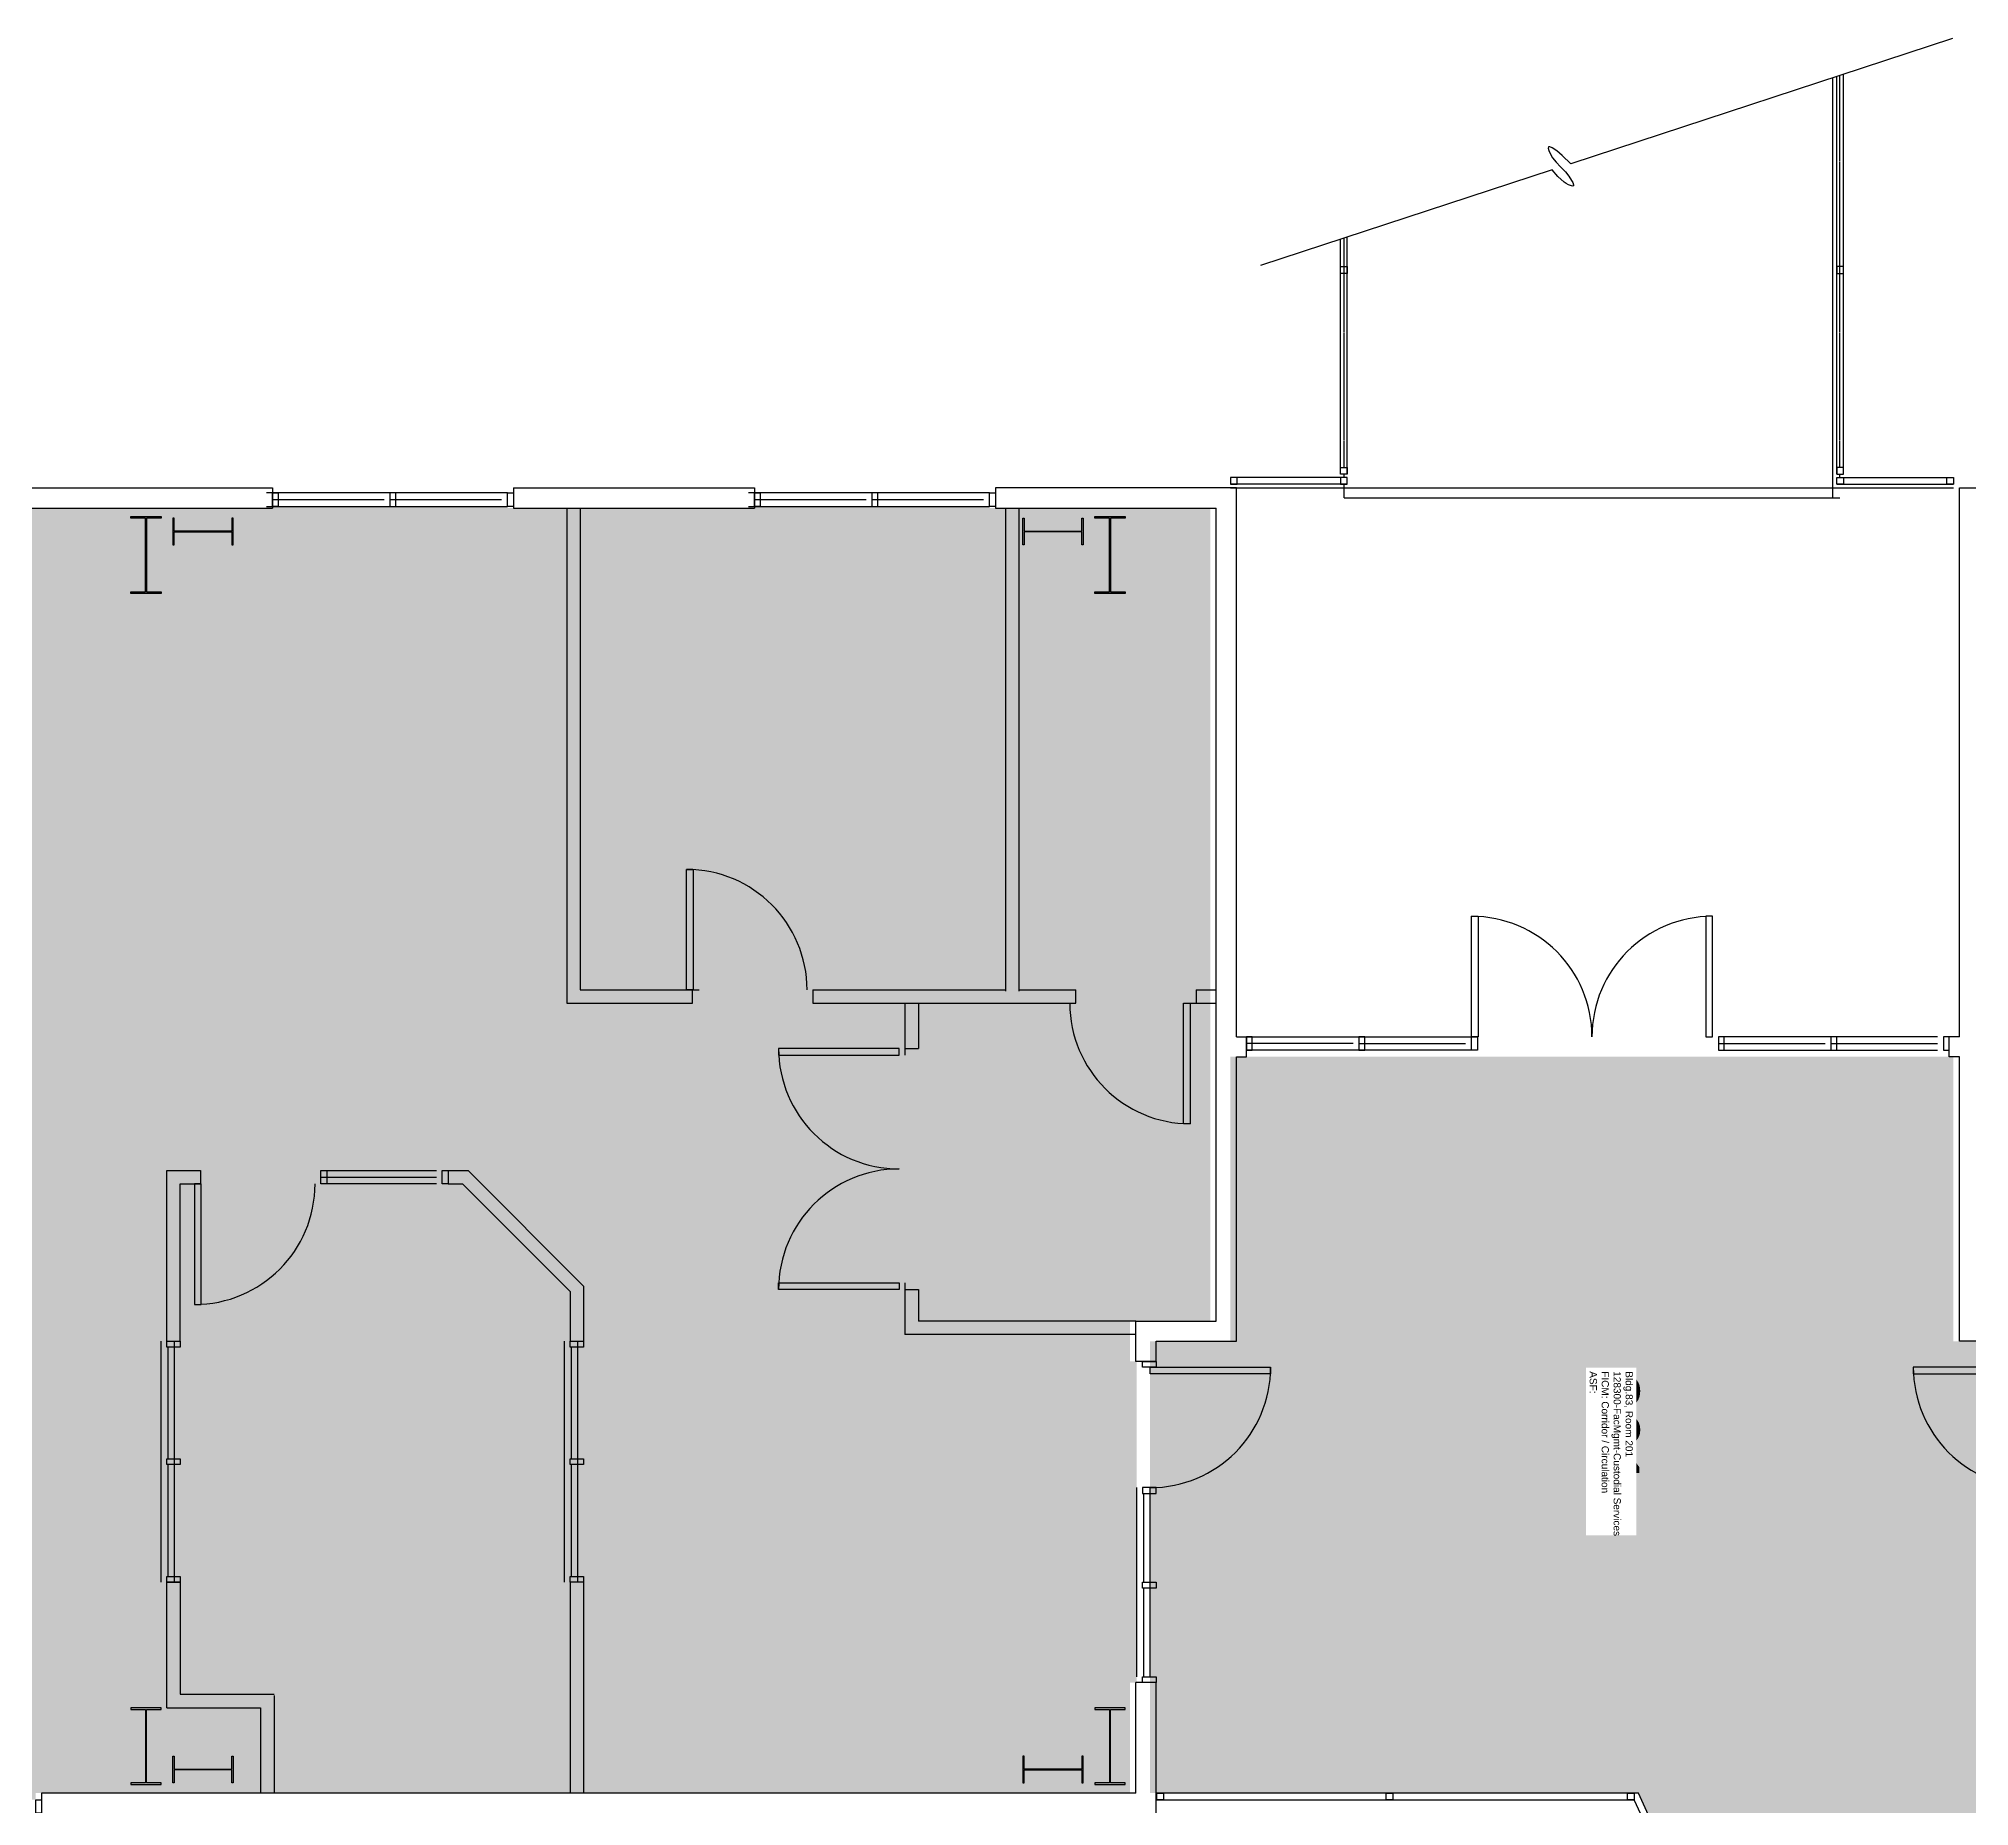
# Model space of a CAD drawing. Header units: inches. Extents: x 69173478 to 69175804, y 27696061 to 27697563.
# Drawn here: x 69174320 to 69174897, y 27697035 to 27697563 of the extents above; entities that cross this region are included whole.
import ezdxf
from ezdxf.enums import TextEntityAlignment as Align

# ---------------------------------------------------------------- set-up
doc = ezdxf.new("R2010")
doc.units = ezdxf.units.IN
doc.header["$LTSCALE"] = 0.5
doc.header["$MEASUREMENT"] = 0
doc.linetypes.add('DASHED2', pattern=[0.375, 0.25, -0.125])
for name, color, linetype in [('A-DOOR', 2, 'Continuous'), ('A-FLOR', 3, 'Continuous'), ('A-GLAZ', 1, 'Continuous'), ('A-IDEN-RNUM', 7, 'Continuous'), ('A-IDEN-SNUM', 4, 'Continuous'), ('A-IDEN-VNUM', 4, 'Continuous'), ('A-SITE', 3, 'Continuous'), ('A-WALL', 5, 'Continuous'), ('Rooms-Category-Color', 7, 'Continuous'), ('Rooms-College-Color', 7, 'Continuous'), ('Rooms-Department-Color', 7, 'Continuous'), ('Rooms-Division-Color', 7, 'Continuous'), ('Rooms-Information', 7, 'Continuous')]:
    doc.layers.add(name, color=color, linetype=linetype)
doc.styles.add('CP_ROOMSNUMBER', font='arial.ttf', dxfattribs={"height": 1})

msp = doc.modelspace()

# ---------------------------------------------------------------- hatches: boundary and pattern name
at = {"layer": 'Rooms-Category-Color', "true_color": 0xfa9ba3}
msp.add_hatch(color=241, dxfattribs=at).paths.add_polyline_path([(69174171.78, 27697422.84), (69174171.78, 27697423.34), (69174170.03, 27697423.34), (69174136.66, 27697423.34), (69174136.66, 27697423.34), (69174134.91, 27697423.34), (69174134.91, 27697423.34), (69174101.53, 27697423.34), (69174101.53, 27697423.34), (69174099.78, 27697423.34), (69174099.78, 27697422.84), (69174027.78, 27697422.84), (69174027.78, 27697423.34), (69174026.03, 27697423.34), (69173992.66, 27697423.34), (69173992.66, 27697423.34), (69173990.91, 27697423.34), (69173990.91, 27697423.34), (69173957.53, 27697423.34), (69173957.53, 27697423.34), (69173955.78, 27697423.34), (69173955.78, 27697422.84), (69173883.78, 27697422.84), (69173883.78, 27697423.34), (69173882.03, 27697423.34), (69173848.66, 27697423.34), (69173848.66, 27697423.34), (69173846.91, 27697423.34), (69173846.91, 27697423.34), (69173813.53, 27697423.34), (69173813.53, 27697423.34), (69173811.78, 27697423.34), (69173811.78, 27697422.84), (69173769.78, 27697422.84), (69173769.78, 27697392.84), (69173769.28, 27697392.84), (69173769.28, 27697365.72), (69173769.28, 27697365.72), (69173769.28, 27697363.97), (69173769.28, 27697363.97), (69173769.28, 27697330.59), (69173769.28, 27697330.59), (69173769.28, 27697328.84), (69173769.78, 27697328.84), (69173769.78, 27697314.84), (69173643.78, 27697314.84), (69173643.78, 27697316.84), (69173642.03, 27697316.84), (69173565.78, 27697316.84), (69173565.78, 27697314.84), (69173481.78, 27697314.84), (69173481.78, 27697257.84), (69173505.78, 27697257.84), (69173505.78, 27697248.84), (69173503.78, 27697248.84), (69173503.78, 27697142.15), (69173503.78, 27697142.15), (69173503.78, 27697140.4), (69173503.78, 27697140.4), (69173503.78, 27697106.59), (69173503.78, 27697106.59), (69173503.78, 27697104.84), (69173505.78, 27697104.84), (69173505.78, 27697095.84), (69173481.78, 27697095.84), (69173481.78, 27697038.84), (69173594.83, 27697038.84), (69173594.83, 27697036.84), (69173596.58, 27697036.84), (69173672.78, 27697036.84), (69173672.78, 27697038.84), (69173808.78, 27697038.84), (69173808.78, 27697036.84), (69173810.58, 27697036.84), (69173886.78, 27697036.84), (69173886.78, 27697038.84), (69173952.83, 27697038.84), (69173952.83, 27697036.84), (69173954.58, 27697036.84), (69174030.83, 27697036.84), (69174030.83, 27697038.84), (69174096.83, 27697038.84), (69174096.83, 27697036.84), (69174098.58, 27697036.84), (69174174.83, 27697036.84), (69174174.83, 27697038.84), (69174240.83, 27697038.84), (69174240.83, 27697036.84), (69174242.58, 27697036.84), (69174318.83, 27697036.84), (69174318.83, 27697038.84), (69174531.78, 27697038.84), (69174645.78, 27697038.84), (69174645.78, 27697071.84), (69174647.78, 27697071.84), (69174647.78, 27697073.59), (69174647.78, 27697073.59), (69174647.78, 27697128.34), (69174647.78, 27697128.34), (69174647.78, 27697130.09), (69174647.78, 27697166.09), (69174647.78, 27697167.84), (69174645.78, 27697167.84), (69174645.78, 27697179.84), (69174669.78, 27697179.84), (69174669.78, 27697422.84), (69174603.78, 27697422.84), (69174603.78, 27697423.34), (69174602.03, 27697423.34), (69174568.66, 27697423.34), (69174568.66, 27697423.34), (69174566.91, 27697423.34), (69174566.91, 27697423.34), (69174533.53, 27697423.34), (69174533.53, 27697423.34), (69174531.78, 27697423.34), (69174531.78, 27697422.84), (69174459.78, 27697422.84), (69174459.78, 27697423.34), (69174458.03, 27697423.34), (69174424.66, 27697423.34), (69174424.66, 27697423.34), (69174422.91, 27697423.34), (69174422.91, 27697423.34), (69174389.53, 27697423.34), (69174389.53, 27697423.34), (69174387.78, 27697423.34), (69174387.78, 27697422.84), (69174315.78, 27697422.84), (69174315.78, 27697423.34), (69174314.03, 27697423.34), (69174280.66, 27697423.34), (69174280.66, 27697423.34), (69174278.91, 27697423.34), (69174278.91, 27697423.34), (69174245.53, 27697423.34), (69174245.53, 27697423.34), (69174243.78, 27697423.34), (69174243.78, 27697422.84)])
at = {"layer": 'Rooms-Category-Color', "true_color": 0xadadad}
h = msp.add_hatch(color=253, dxfattribs=at)
edge = h.paths.add_edge_path()
edge.add_line((69175214.11, 27696783.84), (69175214.11, 27696846.84))
edge.add_line((69175214.11, 27696846.84), (69175212.78, 27696846.84))
edge.add_line((69175212.78, 27696846.84), (69175212.78, 27696849.84))
edge.add_line((69175212.78, 27696849.84), (69175158.28, 27696849.84))
edge.add_line((69175158.28, 27696849.84), (69175158.28, 27696869.13))
edge.add_line((69175158.28, 27696869.13), (69175102.28, 27696869.13))
edge.add_line((69175102.28, 27696869.13), (69175102.28, 27696849.84))
edge.add_line((69175102.28, 27696849.84), (69174936.28, 27696849.84))
edge.add_line((69174936.28, 27696849.84), (69174936.28, 27696963.84))
edge.add_line((69174936.28, 27696963.84), (69174915.78, 27696963.84))
edge.add_line((69174915.78, 27696963.84), (69174915.78, 27697173.84))
edge.add_line((69174915.78, 27697173.84), (69174891.78, 27697173.84))
edge.add_line((69174891.78, 27697173.84), (69174891.78, 27697258.84))
edge.add_line((69174891.78, 27697258.84), (69174675.78, 27697258.84))
edge.add_line((69174675.78, 27697258.84), (69174675.78, 27697173.84))
edge.add_line((69174675.78, 27697173.84), (69174651.78, 27697173.84))
edge.add_line((69174651.78, 27697173.84), (69174651.78, 27697038.84))
edge.add_line((69174651.78, 27697038.84), (69174797.7, 27697038.84))
edge.add_arc((69174479.43, 27696890.84), 351, -24.93896, 24.93896, ccw=False)
edge.add_line((69174797.7, 27696742.84), (69174716.78, 27696742.84))
edge.add_line((69174716.78, 27696742.84), (69174716.78, 27696959.47))
edge.add_line((69174716.78, 27696959.47), (69174730.78, 27696959.47))
edge.add_line((69174730.78, 27696959.47), (69174730.78, 27696899.14))
edge.add_line((69174730.78, 27696899.14), (69174788.78, 27696868.32))
edge.add_line((69174788.78, 27696868.32), (69174788.78, 27697015.72))
edge.add_line((69174788.78, 27697015.72), (69174658.78, 27697015.72))
edge.add_line((69174658.78, 27697015.72), (69174658.78, 27696742.84))
edge.add_line((69174658.78, 27696742.84), (69174651.78, 27696742.84))
edge.add_line((69174651.78, 27696742.84), (69174651.78, 27696708.09))
edge.add_line((69174651.78, 27696708.09), (69174631.78, 27696708.09))
edge.add_line((69174631.78, 27696708.09), (69174631.78, 27696641.09))
edge.add_line((69174631.78, 27696641.09), (69174633.78, 27696641.09))
edge.add_line((69174633.78, 27696641.09), (69174633.78, 27696636.84))
edge.add_line((69174633.78, 27696636.84), (69174856.78, 27696636.84))
edge.add_line((69174856.78, 27696636.84), (69174856.78, 27696666.84))
edge.add_line((69174856.78, 27696666.84), (69174915.78, 27696666.84))
edge.add_line((69174915.78, 27696666.84), (69174915.78, 27696783.84))
edge.add_line((69174915.78, 27696783.84), (69175214.11, 27696783.84))
at = {"layer": 'Rooms-College-Color', "true_color": 0xadadad}
msp.add_hatch(color=253, dxfattribs=at).paths.add_polyline_path([(69174171.78, 27697422.84), (69174171.78, 27697423.34), (69174170.03, 27697423.34), (69174136.66, 27697423.34), (69174136.66, 27697423.34), (69174134.91, 27697423.34), (69174134.91, 27697423.34), (69174101.53, 27697423.34), (69174101.53, 27697423.34), (69174099.78, 27697423.34), (69174099.78, 27697422.84), (69174027.78, 27697422.84), (69174027.78, 27697423.34), (69174026.03, 27697423.34), (69173992.66, 27697423.34), (69173992.66, 27697423.34), (69173990.91, 27697423.34), (69173990.91, 27697423.34), (69173957.53, 27697423.34), (69173957.53, 27697423.34), (69173955.78, 27697423.34), (69173955.78, 27697422.84), (69173883.78, 27697422.84), (69173883.78, 27697423.34), (69173882.03, 27697423.34), (69173848.66, 27697423.34), (69173848.66, 27697423.34), (69173846.91, 27697423.34), (69173846.91, 27697423.34), (69173813.53, 27697423.34), (69173813.53, 27697423.34), (69173811.78, 27697423.34), (69173811.78, 27697422.84), (69173769.78, 27697422.84), (69173769.78, 27697392.84), (69173769.28, 27697392.84), (69173769.28, 27697365.72), (69173769.28, 27697365.72), (69173769.28, 27697363.97), (69173769.28, 27697363.97), (69173769.28, 27697330.59), (69173769.28, 27697330.59), (69173769.28, 27697328.84), (69173769.78, 27697328.84), (69173769.78, 27697314.84), (69173643.78, 27697314.84), (69173643.78, 27697316.84), (69173642.03, 27697316.84), (69173565.78, 27697316.84), (69173565.78, 27697314.84), (69173481.78, 27697314.84), (69173481.78, 27697257.84), (69173505.78, 27697257.84), (69173505.78, 27697248.84), (69173503.78, 27697248.84), (69173503.78, 27697142.15), (69173503.78, 27697142.15), (69173503.78, 27697140.4), (69173503.78, 27697140.4), (69173503.78, 27697106.59), (69173503.78, 27697106.59), (69173503.78, 27697104.84), (69173505.78, 27697104.84), (69173505.78, 27697095.84), (69173481.78, 27697095.84), (69173481.78, 27697038.84), (69173594.83, 27697038.84), (69173594.83, 27697036.84), (69173596.58, 27697036.84), (69173672.78, 27697036.84), (69173672.78, 27697038.84), (69173808.78, 27697038.84), (69173808.78, 27697036.84), (69173810.58, 27697036.84), (69173886.78, 27697036.84), (69173886.78, 27697038.84), (69173952.83, 27697038.84), (69173952.83, 27697036.84), (69173954.58, 27697036.84), (69174030.83, 27697036.84), (69174030.83, 27697038.84), (69174096.83, 27697038.84), (69174096.83, 27697036.84), (69174098.58, 27697036.84), (69174174.83, 27697036.84), (69174174.83, 27697038.84), (69174240.83, 27697038.84), (69174240.83, 27697036.84), (69174242.58, 27697036.84), (69174318.83, 27697036.84), (69174318.83, 27697038.84), (69174531.78, 27697038.84), (69174645.78, 27697038.84), (69174645.78, 27697071.84), (69174647.78, 27697071.84), (69174647.78, 27697073.59), (69174647.78, 27697073.59), (69174647.78, 27697128.34), (69174647.78, 27697128.34), (69174647.78, 27697130.09), (69174647.78, 27697166.09), (69174647.78, 27697167.84), (69174645.78, 27697167.84), (69174645.78, 27697179.84), (69174669.78, 27697179.84), (69174669.78, 27697422.84), (69174603.78, 27697422.84), (69174603.78, 27697423.34), (69174602.03, 27697423.34), (69174568.66, 27697423.34), (69174568.66, 27697423.34), (69174566.91, 27697423.34), (69174566.91, 27697423.34), (69174533.53, 27697423.34), (69174533.53, 27697423.34), (69174531.78, 27697423.34), (69174531.78, 27697422.84), (69174459.78, 27697422.84), (69174459.78, 27697423.34), (69174458.03, 27697423.34), (69174424.66, 27697423.34), (69174424.66, 27697423.34), (69174422.91, 27697423.34), (69174422.91, 27697423.34), (69174389.53, 27697423.34), (69174389.53, 27697423.34), (69174387.78, 27697423.34), (69174387.78, 27697422.84), (69174315.78, 27697422.84), (69174315.78, 27697423.34), (69174314.03, 27697423.34), (69174280.66, 27697423.34), (69174280.66, 27697423.34), (69174278.91, 27697423.34), (69174278.91, 27697423.34), (69174245.53, 27697423.34), (69174245.53, 27697423.34), (69174243.78, 27697423.34), (69174243.78, 27697422.84)])
h = msp.add_hatch(color=253, dxfattribs=at)
edge = h.paths.add_edge_path()
edge.add_line((69175214.11, 27696783.84), (69175214.11, 27696846.84))
edge.add_line((69175214.11, 27696846.84), (69175212.78, 27696846.84))
edge.add_line((69175212.78, 27696846.84), (69175212.78, 27696849.84))
edge.add_line((69175212.78, 27696849.84), (69175158.28, 27696849.84))
edge.add_line((69175158.28, 27696849.84), (69175158.28, 27696869.13))
edge.add_line((69175158.28, 27696869.13), (69175102.28, 27696869.13))
edge.add_line((69175102.28, 27696869.13), (69175102.28, 27696849.84))
edge.add_line((69175102.28, 27696849.84), (69174936.28, 27696849.84))
edge.add_line((69174936.28, 27696849.84), (69174936.28, 27696963.84))
edge.add_line((69174936.28, 27696963.84), (69174915.78, 27696963.84))
edge.add_line((69174915.78, 27696963.84), (69174915.78, 27697173.84))
edge.add_line((69174915.78, 27697173.84), (69174891.78, 27697173.84))
edge.add_line((69174891.78, 27697173.84), (69174891.78, 27697258.84))
edge.add_line((69174891.78, 27697258.84), (69174675.78, 27697258.84))
edge.add_line((69174675.78, 27697258.84), (69174675.78, 27697173.84))
edge.add_line((69174675.78, 27697173.84), (69174651.78, 27697173.84))
edge.add_line((69174651.78, 27697173.84), (69174651.78, 27697038.84))
edge.add_line((69174651.78, 27697038.84), (69174797.7, 27697038.84))
edge.add_arc((69174479.43, 27696890.84), 351, -24.93896, 24.93896, ccw=False)
edge.add_line((69174797.7, 27696742.84), (69174716.78, 27696742.84))
edge.add_line((69174716.78, 27696742.84), (69174716.78, 27696959.47))
edge.add_line((69174716.78, 27696959.47), (69174730.78, 27696959.47))
edge.add_line((69174730.78, 27696959.47), (69174730.78, 27696899.14))
edge.add_line((69174730.78, 27696899.14), (69174788.78, 27696868.32))
edge.add_line((69174788.78, 27696868.32), (69174788.78, 27697015.72))
edge.add_line((69174788.78, 27697015.72), (69174658.78, 27697015.72))
edge.add_line((69174658.78, 27697015.72), (69174658.78, 27696742.84))
edge.add_line((69174658.78, 27696742.84), (69174651.78, 27696742.84))
edge.add_line((69174651.78, 27696742.84), (69174651.78, 27696708.09))
edge.add_line((69174651.78, 27696708.09), (69174631.78, 27696708.09))
edge.add_line((69174631.78, 27696708.09), (69174631.78, 27696641.09))
edge.add_line((69174631.78, 27696641.09), (69174633.78, 27696641.09))
edge.add_line((69174633.78, 27696641.09), (69174633.78, 27696636.84))
edge.add_line((69174633.78, 27696636.84), (69174856.78, 27696636.84))
edge.add_line((69174856.78, 27696636.84), (69174856.78, 27696666.84))
edge.add_line((69174856.78, 27696666.84), (69174915.78, 27696666.84))
edge.add_line((69174915.78, 27696666.84), (69174915.78, 27696783.84))
edge.add_line((69174915.78, 27696783.84), (69175214.11, 27696783.84))
at = {"layer": 'Rooms-Department-Color', "true_color": 0x80bc67}
msp.add_hatch(color=83, dxfattribs=at).paths.add_polyline_path([(69174171.78, 27697422.84), (69174171.78, 27697423.34), (69174170.03, 27697423.34), (69174136.66, 27697423.34), (69174136.66, 27697423.34), (69174134.91, 27697423.34), (69174134.91, 27697423.34), (69174101.53, 27697423.34), (69174101.53, 27697423.34), (69174099.78, 27697423.34), (69174099.78, 27697422.84), (69174027.78, 27697422.84), (69174027.78, 27697423.34), (69174026.03, 27697423.34), (69173992.66, 27697423.34), (69173992.66, 27697423.34), (69173990.91, 27697423.34), (69173990.91, 27697423.34), (69173957.53, 27697423.34), (69173957.53, 27697423.34), (69173955.78, 27697423.34), (69173955.78, 27697422.84), (69173883.78, 27697422.84), (69173883.78, 27697423.34), (69173882.03, 27697423.34), (69173848.66, 27697423.34), (69173848.66, 27697423.34), (69173846.91, 27697423.34), (69173846.91, 27697423.34), (69173813.53, 27697423.34), (69173813.53, 27697423.34), (69173811.78, 27697423.34), (69173811.78, 27697422.84), (69173769.78, 27697422.84), (69173769.78, 27697392.84), (69173769.28, 27697392.84), (69173769.28, 27697365.72), (69173769.28, 27697365.72), (69173769.28, 27697363.97), (69173769.28, 27697363.97), (69173769.28, 27697330.59), (69173769.28, 27697330.59), (69173769.28, 27697328.84), (69173769.78, 27697328.84), (69173769.78, 27697314.84), (69173643.78, 27697314.84), (69173643.78, 27697316.84), (69173642.03, 27697316.84), (69173565.78, 27697316.84), (69173565.78, 27697314.84), (69173481.78, 27697314.84), (69173481.78, 27697257.84), (69173505.78, 27697257.84), (69173505.78, 27697248.84), (69173503.78, 27697248.84), (69173503.78, 27697142.15), (69173503.78, 27697142.15), (69173503.78, 27697140.4), (69173503.78, 27697140.4), (69173503.78, 27697106.59), (69173503.78, 27697106.59), (69173503.78, 27697104.84), (69173505.78, 27697104.84), (69173505.78, 27697095.84), (69173481.78, 27697095.84), (69173481.78, 27697038.84), (69173594.83, 27697038.84), (69173594.83, 27697036.84), (69173596.58, 27697036.84), (69173672.78, 27697036.84), (69173672.78, 27697038.84), (69173808.78, 27697038.84), (69173808.78, 27697036.84), (69173810.58, 27697036.84), (69173886.78, 27697036.84), (69173886.78, 27697038.84), (69173952.83, 27697038.84), (69173952.83, 27697036.84), (69173954.58, 27697036.84), (69174030.83, 27697036.84), (69174030.83, 27697038.84), (69174096.83, 27697038.84), (69174096.83, 27697036.84), (69174098.58, 27697036.84), (69174174.83, 27697036.84), (69174174.83, 27697038.84), (69174240.83, 27697038.84), (69174240.83, 27697036.84), (69174242.58, 27697036.84), (69174318.83, 27697036.84), (69174318.83, 27697038.84), (69174531.78, 27697038.84), (69174645.78, 27697038.84), (69174645.78, 27697071.84), (69174647.78, 27697071.84), (69174647.78, 27697073.59), (69174647.78, 27697073.59), (69174647.78, 27697128.34), (69174647.78, 27697128.34), (69174647.78, 27697130.09), (69174647.78, 27697166.09), (69174647.78, 27697167.84), (69174645.78, 27697167.84), (69174645.78, 27697179.84), (69174669.78, 27697179.84), (69174669.78, 27697422.84), (69174603.78, 27697422.84), (69174603.78, 27697423.34), (69174602.03, 27697423.34), (69174568.66, 27697423.34), (69174568.66, 27697423.34), (69174566.91, 27697423.34), (69174566.91, 27697423.34), (69174533.53, 27697423.34), (69174533.53, 27697423.34), (69174531.78, 27697423.34), (69174531.78, 27697422.84), (69174459.78, 27697422.84), (69174459.78, 27697423.34), (69174458.03, 27697423.34), (69174424.66, 27697423.34), (69174424.66, 27697423.34), (69174422.91, 27697423.34), (69174422.91, 27697423.34), (69174389.53, 27697423.34), (69174389.53, 27697423.34), (69174387.78, 27697423.34), (69174387.78, 27697422.84), (69174315.78, 27697422.84), (69174315.78, 27697423.34), (69174314.03, 27697423.34), (69174280.66, 27697423.34), (69174280.66, 27697423.34), (69174278.91, 27697423.34), (69174278.91, 27697423.34), (69174245.53, 27697423.34), (69174245.53, 27697423.34), (69174243.78, 27697423.34), (69174243.78, 27697422.84)])
at = {"layer": 'Rooms-Department-Color', "true_color": 0xacacac}
h = msp.add_hatch(color=253, dxfattribs=at)
edge = h.paths.add_edge_path()
edge.add_line((69175214.11, 27696783.84), (69175214.11, 27696846.84))
edge.add_line((69175214.11, 27696846.84), (69175212.78, 27696846.84))
edge.add_line((69175212.78, 27696846.84), (69175212.78, 27696849.84))
edge.add_line((69175212.78, 27696849.84), (69175158.28, 27696849.84))
edge.add_line((69175158.28, 27696849.84), (69175158.28, 27696869.13))
edge.add_line((69175158.28, 27696869.13), (69175102.28, 27696869.13))
edge.add_line((69175102.28, 27696869.13), (69175102.28, 27696849.84))
edge.add_line((69175102.28, 27696849.84), (69174936.28, 27696849.84))
edge.add_line((69174936.28, 27696849.84), (69174936.28, 27696963.84))
edge.add_line((69174936.28, 27696963.84), (69174915.78, 27696963.84))
edge.add_line((69174915.78, 27696963.84), (69174915.78, 27697173.84))
edge.add_line((69174915.78, 27697173.84), (69174891.78, 27697173.84))
edge.add_line((69174891.78, 27697173.84), (69174891.78, 27697258.84))
edge.add_line((69174891.78, 27697258.84), (69174675.78, 27697258.84))
edge.add_line((69174675.78, 27697258.84), (69174675.78, 27697173.84))
edge.add_line((69174675.78, 27697173.84), (69174651.78, 27697173.84))
edge.add_line((69174651.78, 27697173.84), (69174651.78, 27697038.84))
edge.add_line((69174651.78, 27697038.84), (69174797.7, 27697038.84))
edge.add_arc((69174479.43, 27696890.84), 351, -24.93896, 24.93896, ccw=False)
edge.add_line((69174797.7, 27696742.84), (69174716.78, 27696742.84))
edge.add_line((69174716.78, 27696742.84), (69174716.78, 27696959.47))
edge.add_line((69174716.78, 27696959.47), (69174730.78, 27696959.47))
edge.add_line((69174730.78, 27696959.47), (69174730.78, 27696899.14))
edge.add_line((69174730.78, 27696899.14), (69174788.78, 27696868.32))
edge.add_line((69174788.78, 27696868.32), (69174788.78, 27697015.72))
edge.add_line((69174788.78, 27697015.72), (69174658.78, 27697015.72))
edge.add_line((69174658.78, 27697015.72), (69174658.78, 27696742.84))
edge.add_line((69174658.78, 27696742.84), (69174651.78, 27696742.84))
edge.add_line((69174651.78, 27696742.84), (69174651.78, 27696708.09))
edge.add_line((69174651.78, 27696708.09), (69174631.78, 27696708.09))
edge.add_line((69174631.78, 27696708.09), (69174631.78, 27696641.09))
edge.add_line((69174631.78, 27696641.09), (69174633.78, 27696641.09))
edge.add_line((69174633.78, 27696641.09), (69174633.78, 27696636.84))
edge.add_line((69174633.78, 27696636.84), (69174856.78, 27696636.84))
edge.add_line((69174856.78, 27696636.84), (69174856.78, 27696666.84))
edge.add_line((69174856.78, 27696666.84), (69174915.78, 27696666.84))
edge.add_line((69174915.78, 27696666.84), (69174915.78, 27696783.84))
edge.add_line((69174915.78, 27696783.84), (69175214.11, 27696783.84))
at = {"layer": 'Rooms-Division-Color', "true_color": 0x80bc67}
msp.add_hatch(color=83, dxfattribs=at).paths.add_polyline_path([(69174171.78, 27697422.84), (69174171.78, 27697423.34), (69174170.03, 27697423.34), (69174136.66, 27697423.34), (69174136.66, 27697423.34), (69174134.91, 27697423.34), (69174134.91, 27697423.34), (69174101.53, 27697423.34), (69174101.53, 27697423.34), (69174099.78, 27697423.34), (69174099.78, 27697422.84), (69174027.78, 27697422.84), (69174027.78, 27697423.34), (69174026.03, 27697423.34), (69173992.66, 27697423.34), (69173992.66, 27697423.34), (69173990.91, 27697423.34), (69173990.91, 27697423.34), (69173957.53, 27697423.34), (69173957.53, 27697423.34), (69173955.78, 27697423.34), (69173955.78, 27697422.84), (69173883.78, 27697422.84), (69173883.78, 27697423.34), (69173882.03, 27697423.34), (69173848.66, 27697423.34), (69173848.66, 27697423.34), (69173846.91, 27697423.34), (69173846.91, 27697423.34), (69173813.53, 27697423.34), (69173813.53, 27697423.34), (69173811.78, 27697423.34), (69173811.78, 27697422.84), (69173769.78, 27697422.84), (69173769.78, 27697392.84), (69173769.28, 27697392.84), (69173769.28, 27697365.72), (69173769.28, 27697365.72), (69173769.28, 27697363.97), (69173769.28, 27697363.97), (69173769.28, 27697330.59), (69173769.28, 27697330.59), (69173769.28, 27697328.84), (69173769.78, 27697328.84), (69173769.78, 27697314.84), (69173643.78, 27697314.84), (69173643.78, 27697316.84), (69173642.03, 27697316.84), (69173565.78, 27697316.84), (69173565.78, 27697314.84), (69173481.78, 27697314.84), (69173481.78, 27697257.84), (69173505.78, 27697257.84), (69173505.78, 27697248.84), (69173503.78, 27697248.84), (69173503.78, 27697142.15), (69173503.78, 27697142.15), (69173503.78, 27697140.4), (69173503.78, 27697140.4), (69173503.78, 27697106.59), (69173503.78, 27697106.59), (69173503.78, 27697104.84), (69173505.78, 27697104.84), (69173505.78, 27697095.84), (69173481.78, 27697095.84), (69173481.78, 27697038.84), (69173594.83, 27697038.84), (69173594.83, 27697036.84), (69173596.58, 27697036.84), (69173672.78, 27697036.84), (69173672.78, 27697038.84), (69173808.78, 27697038.84), (69173808.78, 27697036.84), (69173810.58, 27697036.84), (69173886.78, 27697036.84), (69173886.78, 27697038.84), (69173952.83, 27697038.84), (69173952.83, 27697036.84), (69173954.58, 27697036.84), (69174030.83, 27697036.84), (69174030.83, 27697038.84), (69174096.83, 27697038.84), (69174096.83, 27697036.84), (69174098.58, 27697036.84), (69174174.83, 27697036.84), (69174174.83, 27697038.84), (69174240.83, 27697038.84), (69174240.83, 27697036.84), (69174242.58, 27697036.84), (69174318.83, 27697036.84), (69174318.83, 27697038.84), (69174531.78, 27697038.84), (69174645.78, 27697038.84), (69174645.78, 27697071.84), (69174647.78, 27697071.84), (69174647.78, 27697073.59), (69174647.78, 27697073.59), (69174647.78, 27697128.34), (69174647.78, 27697128.34), (69174647.78, 27697130.09), (69174647.78, 27697166.09), (69174647.78, 27697167.84), (69174645.78, 27697167.84), (69174645.78, 27697179.84), (69174669.78, 27697179.84), (69174669.78, 27697422.84), (69174603.78, 27697422.84), (69174603.78, 27697423.34), (69174602.03, 27697423.34), (69174568.66, 27697423.34), (69174568.66, 27697423.34), (69174566.91, 27697423.34), (69174566.91, 27697423.34), (69174533.53, 27697423.34), (69174533.53, 27697423.34), (69174531.78, 27697423.34), (69174531.78, 27697422.84), (69174459.78, 27697422.84), (69174459.78, 27697423.34), (69174458.03, 27697423.34), (69174424.66, 27697423.34), (69174424.66, 27697423.34), (69174422.91, 27697423.34), (69174422.91, 27697423.34), (69174389.53, 27697423.34), (69174389.53, 27697423.34), (69174387.78, 27697423.34), (69174387.78, 27697422.84), (69174315.78, 27697422.84), (69174315.78, 27697423.34), (69174314.03, 27697423.34), (69174280.66, 27697423.34), (69174280.66, 27697423.34), (69174278.91, 27697423.34), (69174278.91, 27697423.34), (69174245.53, 27697423.34), (69174245.53, 27697423.34), (69174243.78, 27697423.34), (69174243.78, 27697422.84)])
at = {"layer": 'Rooms-Division-Color', "true_color": 0xadadad}
h = msp.add_hatch(color=253, dxfattribs=at)
edge = h.paths.add_edge_path()
edge.add_line((69175214.11, 27696783.84), (69175214.11, 27696846.84))
edge.add_line((69175214.11, 27696846.84), (69175212.78, 27696846.84))
edge.add_line((69175212.78, 27696846.84), (69175212.78, 27696849.84))
edge.add_line((69175212.78, 27696849.84), (69175158.28, 27696849.84))
edge.add_line((69175158.28, 27696849.84), (69175158.28, 27696869.13))
edge.add_line((69175158.28, 27696869.13), (69175102.28, 27696869.13))
edge.add_line((69175102.28, 27696869.13), (69175102.28, 27696849.84))
edge.add_line((69175102.28, 27696849.84), (69174936.28, 27696849.84))
edge.add_line((69174936.28, 27696849.84), (69174936.28, 27696963.84))
edge.add_line((69174936.28, 27696963.84), (69174915.78, 27696963.84))
edge.add_line((69174915.78, 27696963.84), (69174915.78, 27697173.84))
edge.add_line((69174915.78, 27697173.84), (69174891.78, 27697173.84))
edge.add_line((69174891.78, 27697173.84), (69174891.78, 27697258.84))
edge.add_line((69174891.78, 27697258.84), (69174675.78, 27697258.84))
edge.add_line((69174675.78, 27697258.84), (69174675.78, 27697173.84))
edge.add_line((69174675.78, 27697173.84), (69174651.78, 27697173.84))
edge.add_line((69174651.78, 27697173.84), (69174651.78, 27697038.84))
edge.add_line((69174651.78, 27697038.84), (69174797.7, 27697038.84))
edge.add_arc((69174479.43, 27696890.84), 351, -24.93896, 24.93896, ccw=False)
edge.add_line((69174797.7, 27696742.84), (69174716.78, 27696742.84))
edge.add_line((69174716.78, 27696742.84), (69174716.78, 27696959.47))
edge.add_line((69174716.78, 27696959.47), (69174730.78, 27696959.47))
edge.add_line((69174730.78, 27696959.47), (69174730.78, 27696899.14))
edge.add_line((69174730.78, 27696899.14), (69174788.78, 27696868.32))
edge.add_line((69174788.78, 27696868.32), (69174788.78, 27697015.72))
edge.add_line((69174788.78, 27697015.72), (69174658.78, 27697015.72))
edge.add_line((69174658.78, 27697015.72), (69174658.78, 27696742.84))
edge.add_line((69174658.78, 27696742.84), (69174651.78, 27696742.84))
edge.add_line((69174651.78, 27696742.84), (69174651.78, 27696708.09))
edge.add_line((69174651.78, 27696708.09), (69174631.78, 27696708.09))
edge.add_line((69174631.78, 27696708.09), (69174631.78, 27696641.09))
edge.add_line((69174631.78, 27696641.09), (69174633.78, 27696641.09))
edge.add_line((69174633.78, 27696641.09), (69174633.78, 27696636.84))
edge.add_line((69174633.78, 27696636.84), (69174856.78, 27696636.84))
edge.add_line((69174856.78, 27696636.84), (69174856.78, 27696666.84))
edge.add_line((69174856.78, 27696666.84), (69174915.78, 27696666.84))
edge.add_line((69174915.78, 27696666.84), (69174915.78, 27696783.84))
edge.add_line((69174915.78, 27696783.84), (69175214.11, 27696783.84))

# ---------------------------------------------------------------- linework, layer by layer
at = {"layer": 'A-DOOR'}
for points in [[(69174513.28, 27697278.84), (69174513.28, 27697314.84), (69174515.28, 27697314.84), (69174515.28, 27697278.84)], [(69174747.78, 27697264.84), (69174747.78, 27697300.84), (69174749.78, 27697300.84), (69174749.78, 27697264.84)], [(69174819.78, 27697264.84), (69174819.78, 27697300.84), (69174817.78, 27697300.84), (69174817.78, 27697264.84)], [(69174663.78, 27697274.84), (69174663.78, 27697238.84), (69174661.78, 27697238.84), (69174661.78, 27697274.84)], [(69174576.78, 27697261.34), (69174540.78, 27697261.34), (69174540.78, 27697259.34), (69174576.78, 27697259.34)], [(69174366.28, 27697220.84), (69174366.28, 27697184.84), (69174368.28, 27697184.84), (69174368.28, 27697220.84)], [(69174576.78, 27697189.34), (69174540.78, 27697189.34), (69174540.78, 27697191.34), (69174576.78, 27697191.34)], [(69174651.78, 27697166.09), (69174687.78, 27697166.09), (69174687.78, 27697164.09), (69174651.78, 27697164.09)], [(69174915.78, 27697166.09), (69174879.78, 27697166.09), (69174879.78, 27697164.09), (69174915.78, 27697164.09)]]:
    msp.add_lwpolyline(points, close=True, dxfattribs=at)
for centre, start, end in [((69174513.28, 27697278.84), 0, 90), ((69174747.78, 27697264.84), 0, 90), ((69174819.78, 27697264.84), 90, 180), ((69174663.78, 27697274.84), 180, 270), ((69174576.78, 27697261.34), 180, 270), ((69174576.78, 27697189.34), 90, 180), ((69174366.28, 27697220.84), 270, 0), ((69174651.78, 27697166.09), 270, 0), ((69174915.78, 27697166.09), 180, 270)]:
    msp.add_arc(centre, 36, start, end, dxfattribs=at)
at = {"layer": 'A-FLOR'}
for p, q in [((69174797.7, 27697038.84), (69174653.78, 27697038.84)), ((69174653.78, 27697036.84), (69174796.42, 27697036.84))]:
    msp.add_line(p, q, dxfattribs=at)
for points in [[(69174351.66, 27697397.84), (69174351.66, 27697419.84), (69174347.28, 27697419.84), (69174347.28, 27697420.34), (69174356.28, 27697420.34), (69174356.28, 27697419.84), (69174351.91, 27697419.84), (69174351.91, 27697397.84), (69174356.28, 27697397.84), (69174356.28, 27697397.34), (69174347.28, 27697397.34), (69174347.28, 27697397.84)], [(69174360.16, 27697415.75), (69174377.41, 27697415.75), (69174377.41, 27697411.84), (69174377.78, 27697411.84), (69174377.78, 27697419.84), (69174377.41, 27697419.84), (69174377.41, 27697415.94), (69174360.16, 27697415.94), (69174360.16, 27697419.84), (69174359.78, 27697419.84), (69174359.78, 27697411.84), (69174360.16, 27697411.84)], [(69174631.41, 27697415.75), (69174614.16, 27697415.75), (69174614.16, 27697411.84), (69174613.78, 27697411.84), (69174613.78, 27697419.84), (69174614.16, 27697419.84), (69174614.16, 27697415.94), (69174631.41, 27697415.94), (69174631.41, 27697419.84), (69174631.78, 27697419.84), (69174631.78, 27697411.84), (69174631.41, 27697411.84)], [(69174639.66, 27697397.84), (69174639.66, 27697419.84), (69174635.28, 27697419.84), (69174635.28, 27697420.34), (69174644.28, 27697420.34), (69174644.28, 27697419.84), (69174639.91, 27697419.84), (69174639.91, 27697397.84), (69174644.28, 27697397.84), (69174644.28, 27697397.34), (69174635.28, 27697397.34), (69174635.28, 27697397.84)], [(69174351.66, 27697063.84), (69174351.66, 27697041.84), (69174347.28, 27697041.84), (69174347.28, 27697041.34), (69174356.28, 27697041.34), (69174356.28, 27697041.84), (69174351.91, 27697041.84), (69174351.91, 27697063.84), (69174356.28, 27697063.84), (69174356.28, 27697064.34), (69174347.28, 27697064.34), (69174347.28, 27697063.84)], [(69174639.66, 27697063.84), (69174639.66, 27697041.84), (69174635.28, 27697041.84), (69174635.28, 27697041.34), (69174644.28, 27697041.34), (69174644.28, 27697041.84), (69174639.91, 27697041.84), (69174639.91, 27697063.84), (69174644.28, 27697063.84), (69174644.28, 27697064.34), (69174635.28, 27697064.34), (69174635.28, 27697063.84)], [(69174360.16, 27697045.94), (69174377.41, 27697045.94), (69174377.41, 27697049.84), (69174377.78, 27697049.84), (69174377.78, 27697041.84), (69174377.41, 27697041.84), (69174377.41, 27697045.75), (69174360.16, 27697045.75), (69174360.16, 27697041.84), (69174359.78, 27697041.84), (69174359.78, 27697049.84), (69174360.16, 27697049.84)], [(69174631.41, 27697045.94), (69174614.16, 27697045.94), (69174614.16, 27697049.84), (69174613.78, 27697049.84), (69174613.78, 27697041.84), (69174614.16, 27697041.84), (69174614.16, 27697045.75), (69174631.41, 27697045.75), (69174631.41, 27697041.84), (69174631.78, 27697041.84), (69174631.78, 27697049.84), (69174631.41, 27697049.84)], [(69174653.78, 27697036.84), (69174653.78, 27697038.84), (69174655.78, 27697038.84), (69174655.78, 27697036.84)], [(69174722.28, 27697036.84), (69174722.28, 27697038.84), (69174724.28, 27697038.84), (69174724.28, 27697036.84)], [(69174794.42, 27697036.84), (69174794.42, 27697038.84), (69174796.42, 27697038.84), (69174796.42, 27697036.84)]]:
    msp.add_lwpolyline(points, close=True, dxfattribs=at)
for radius, start, end in [(351, 335.06104, 24.93896), (349, 335.27028, 24.72972)]:
    msp.add_arc((69174479.43, 27696890.84), radius, start, end, dxfattribs=at)
at = {"layer": 'A-GLAZ'}
for p, q in [((69174459.78, 27697427.34), (69174387.78, 27697427.34)), ((69174389.53, 27697425.34), (69174422.91, 27697425.34)), ((69174424.66, 27697425.34), (69174458.03, 27697425.34)), ((69174603.78, 27697427.34), (69174531.78, 27697427.34)), ((69174533.53, 27697425.34), (69174566.91, 27697425.34)), ((69174568.66, 27697425.34), (69174602.03, 27697425.34)), ((69174387.78, 27697423.34), (69174459.78, 27697423.34)), ((69174531.78, 27697423.34), (69174603.78, 27697423.34)), ((69174680.53, 27697264.84), (69174747.78, 27697264.84)), ((69174712.41, 27697262.84), (69174680.53, 27697262.84)), ((69174714.16, 27697262.84), (69174746.03, 27697262.84)), ((69174887.03, 27697264.84), (69174821.53, 27697264.84)), ((69174821.53, 27697262.84), (69174853.41, 27697262.84)), ((69174855.16, 27697262.84), (69174887.03, 27697262.84)), ((69174747.78, 27697260.84), (69174680.53, 27697260.84)), ((69174821.53, 27697260.84), (69174887.03, 27697260.84)), ((69174404.03, 27697224.84), (69174438.53, 27697224.84)), ((69174404.03, 27697222.84), (69174438.53, 27697222.84)), ((69174438.53, 27697220.84), (69174404.03, 27697220.84)), ((69174356.28, 27697101.84), (69174356.28, 27697173.84)), ((69174358.28, 27697172.09), (69174358.28, 27697138.72)), ((69174360.28, 27697101.84), (69174360.28, 27697173.84)), ((69174476.78, 27697101.84), (69174476.78, 27697173.84)), ((69174478.78, 27697172.09), (69174478.78, 27697138.72)), ((69174480.78, 27697101.84), (69174480.78, 27697173.84)), ((69174358.28, 27697136.97), (69174358.28, 27697103.59)), ((69174478.78, 27697136.97), (69174478.78, 27697103.59)), ((69174647.78, 27697073.59), (69174647.78, 27697130.09)), ((69174651.78, 27697073.59), (69174651.78, 27697130.09)), ((69174649.78, 27697128.34), (69174649.78, 27697101.84)), ((69174649.78, 27697100.09), (69174649.78, 27697073.59))]:
    msp.add_line(p, q, dxfattribs=at)
at = {"layer": 'A-SITE'}
for p, q in [((69174855.78, 27697425.84), (69174855.78, 27697551.4)), ((69174856.92, 27697432.97), (69174856.92, 27697551.77)), ((69174858.92, 27697432.97), (69174858.92, 27697552.43)), ((69174708.67, 27697432.97), (69174708.67, 27697503.13)), ((69174710.67, 27697432.97), (69174710.67, 27697503.79)), ((69174710.65, 27697431.97), (69174675.78, 27697431.97)), ((69174710.65, 27697429.97), (69174675.78, 27697429.97)), ((69174709.79, 27697425.84), (69174709.79, 27697429.97)), ((69174856.92, 27697431.97), (69174891.78, 27697431.97)), ((69174856.92, 27697429.97), (69174891.78, 27697429.97)), ((69174675.78, 27697428.84), (69174891.78, 27697428.84)), ((69174709.79, 27697425.84), (69174857.79, 27697425.84))]:
    msp.add_line(p, q, dxfattribs=at)
at = {"layer": 'A-SITE', "linetype": 'DASHED2'}
for p, q in [((69174857.79, 27697434.97), (69174857.79, 27697552.06)), ((69174709.79, 27697434.97), (69174709.79, 27697503.5)), ((69174709.79, 27697431.97), (69174709.79, 27697432.97)), ((69174857.79, 27697431.97), (69174857.79, 27697432.97))]:
    msp.add_line(p, q, dxfattribs=at)
at = {"layer": 'A-SITE', "linetype": 'Continuous'}
msp.add_lwpolyline([(69174891.5, 27697563.12), (69174777.42, 27697525.68), (69174774.9, 27697528.19), (69174773.27, 27697529.54), (69174771.9, 27697530.45), (69174771.17, 27697530.75), (69174770.8, 27697530.75), (69174770.71, 27697530.38), (69174770.88, 27697529.71), (69174771.26, 27697528.82), (69174772, 27697527.53), (69174773.06, 27697526.22), (69174774.34, 27697524.83), (69174775.12, 27697524.06), (69174775.86, 27697523.26), (69174776.84, 27697522.02), (69174777.7, 27697520.69), (69174778.04, 27697520.08), (69174778.29, 27697519.43), (69174778.24, 27697519.15), (69174777.97, 27697519.05), (69174777.35, 27697519.21), (69174776.75, 27697519.44), (69174776.08, 27697519.79), (69174775.47, 27697520.23), (69174773.58, 27697521.95), (69174771.92, 27697523.88), (69174684.77, 27697495.29)], dxfattribs=at)
at = {"layer": 'A-SITE'}
for points in [[(69174708.67, 27697492.97), (69174708.67, 27697494.97), (69174710.67, 27697494.97), (69174710.67, 27697492.97)], [(69174858.92, 27697492.97), (69174858.92, 27697494.97), (69174856.92, 27697494.97), (69174856.92, 27697492.97)], [(69174677.78, 27697431.97), (69174675.78, 27697431.97), (69174675.78, 27697429.97), (69174677.78, 27697429.97)], [(69174710.65, 27697431.97), (69174708.65, 27697431.97), (69174708.65, 27697429.97), (69174710.65, 27697429.97)], [(69174708.67, 27697432.97), (69174708.67, 27697434.97), (69174710.67, 27697434.97), (69174710.67, 27697432.97)], [(69174858.92, 27697432.97), (69174858.92, 27697434.97), (69174856.92, 27697434.97), (69174856.92, 27697432.97)], [(69174856.92, 27697431.97), (69174858.92, 27697431.97), (69174858.92, 27697429.97), (69174856.92, 27697429.97)], [(69174889.78, 27697431.97), (69174891.78, 27697431.97), (69174891.78, 27697429.97), (69174889.78, 27697429.97)]]:
    msp.add_lwpolyline(points, close=True, dxfattribs=at)
at = {"layer": 'A-WALL'}
for p, q in [((69174317.53, 27697428.84), (69174389.53, 27697428.84)), ((69174389.53, 27697428.84), (69174389.53, 27697422.84)), ((69174461.53, 27697428.84), (69174461.53, 27697422.84)), ((69174461.53, 27697428.84), (69174533.53, 27697428.84)), ((69174533.53, 27697428.84), (69174533.53, 27697422.84)), ((69174677.53, 27697428.84), (69174605.53, 27697428.84)), ((69174605.53, 27697428.84), (69174605.53, 27697422.84)), ((69174677.53, 27697264.84), (69174677.53, 27697428.84)), ((69174893.53, 27697428.84), (69174965.53, 27697428.84)), ((69174893.53, 27697264.84), (69174893.53, 27697428.84)), ((69174317.53, 27697422.84), (69174389.53, 27697422.84)), ((69174461.53, 27697422.84), (69174533.53, 27697422.84)), ((69174477.53, 27697422.84), (69174477.53, 27697274.84)), ((69174481.53, 27697422.84), (69174481.53, 27697278.84)), ((69174605.53, 27697422.84), (69174671.53, 27697422.84)), ((69174608.53, 27697422.84), (69174608.53, 27697278.47)), ((69174612.53, 27697422.84), (69174612.53, 27697278.47)), ((69174671.53, 27697179.84), (69174671.53, 27697422.84)), ((69174477.53, 27697274.84), (69174515.03, 27697274.84)), ((69174481.53, 27697278.84), (69174517.03, 27697278.84)), ((69174515.03, 27697274.84), (69174515.03, 27697278.84)), ((69174551.03, 27697278.84), (69174551.03, 27697274.84)), ((69174551.03, 27697278.84), (69174608.53, 27697278.84)), ((69174551.03, 27697274.84), (69174629.53, 27697274.84)), ((69174578.53, 27697274.84), (69174578.53, 27697259.34)), ((69174582.53, 27697274.84), (69174582.53, 27697261.34)), ((69174612.53, 27697278.84), (69174629.53, 27697278.84)), ((69174629.53, 27697274.84), (69174629.53, 27697278.84)), ((69174663.53, 27697274.84), (69174671.53, 27697274.84)), ((69174665.53, 27697278.84), (69174665.53, 27697274.84)), ((69174665.53, 27697278.84), (69174671.53, 27697278.84)), ((69174677.53, 27697264.84), (69174680.53, 27697264.84)), ((69174677.53, 27697264.84), (69174680.53, 27697264.84)), ((69174680.53, 27697258.84), (69174680.53, 27697264.84)), ((69174890.53, 27697258.84), (69174890.53, 27697264.84)), ((69174893.53, 27697264.84), (69174890.53, 27697264.84)), ((69174893.53, 27697264.84), (69174890.53, 27697264.84)), ((69174578.53, 27697261.34), (69174582.53, 27697261.34)), ((69174677.53, 27697258.84), (69174680.53, 27697258.84)), ((69174677.53, 27697173.84), (69174677.53, 27697258.84)), ((69174893.53, 27697258.84), (69174890.53, 27697258.84)), ((69174893.53, 27697173.84), (69174893.53, 27697258.84)), ((69174358.03, 27697173.84), (69174358.03, 27697224.84)), ((69174358.03, 27697224.84), (69174368.03, 27697224.84)), ((69174368.03, 27697224.84), (69174368.03, 27697220.84)), ((69174442.03, 27697224.84), (69174448.03, 27697224.84)), ((69174482.53, 27697190.34), (69174448.03, 27697224.84)), ((69174362.03, 27697220.84), (69174368.03, 27697220.84)), ((69174362.03, 27697173.84), (69174362.03, 27697220.84)), ((69174442.03, 27697220.84), (69174446.38, 27697220.84)), ((69174478.53, 27697188.69), (69174446.38, 27697220.84)), ((69174478.53, 27697188.69), (69174478.53, 27697173.84)), ((69174482.53, 27697190.34), (69174482.53, 27697173.84)), ((69174578.53, 27697191.34), (69174578.53, 27697175.84)), ((69174578.53, 27697189.34), (69174582.53, 27697189.34)), ((69174582.53, 27697189.34), (69174582.53, 27697179.84)), ((69174647.53, 27697175.84), (69174578.53, 27697175.84)), ((69174647.53, 27697179.84), (69174582.53, 27697179.84)), ((69174647.53, 27697167.84), (69174647.53, 27697179.84)), ((69174647.53, 27697179.84), (69174671.53, 27697179.84)), ((69174358.03, 27697173.84), (69174362.03, 27697173.84)), ((69174653.53, 27697173.84), (69174677.53, 27697173.84)), ((69174653.53, 27697167.84), (69174653.53, 27697173.84)), ((69174917.53, 27697173.84), (69174893.53, 27697173.84)), ((69174653.53, 27697167.84), (69174647.53, 27697167.84)), ((69174358.03, 27697064.34), (69174358.03, 27697101.84)), ((69174358.03, 27697101.84), (69174362.03, 27697101.84)), ((69174362.03, 27697101.84), (69174362.03, 27697068.34)), ((69174478.53, 27697101.84), (69174478.53, 27697038.84)), ((69174482.53, 27697101.84), (69174482.53, 27697038.84)), ((69174362.03, 27697068.34), (69174390.03, 27697068.34)), ((69174390.03, 27697067.95), (69174390.03, 27697038.84)), ((69174653.53, 27697071.84), (69174647.53, 27697071.84)), ((69174647.53, 27697038.84), (69174647.53, 27697071.84)), ((69174653.53, 27696994.84), (69174653.53, 27697071.84)), ((69174358.03, 27697064.34), (69174386.03, 27697064.34)), ((69174386.03, 27697064.34), (69174386.03, 27697038.84)), ((69174320.58, 27697038.84), (69174320.58, 27697032.84)), ((69174533.53, 27697038.84), (69174320.58, 27697038.84)), ((69174647.53, 27697038.84), (69174533.53, 27697038.84))]:
    msp.add_line(p, q, dxfattribs=at)
for points in [[(69174391.28, 27697423.34), (69174389.53, 27697423.34), (69174389.53, 27697427.34), (69174391.28, 27697427.34)], [(69174424.66, 27697423.34), (69174426.41, 27697423.34), (69174426.41, 27697427.34), (69174424.66, 27697427.34)], [(69174461.53, 27697423.34), (69174459.78, 27697423.34), (69174459.78, 27697427.34), (69174461.53, 27697427.34)], [(69174535.28, 27697423.34), (69174533.53, 27697423.34), (69174533.53, 27697427.34), (69174535.28, 27697427.34)], [(69174568.66, 27697423.34), (69174570.41, 27697423.34), (69174570.41, 27697427.34), (69174568.66, 27697427.34)], [(69174605.53, 27697423.34), (69174603.78, 27697423.34), (69174603.78, 27697427.34), (69174605.53, 27697427.34)], [(69174682.28, 27697264.84), (69174680.53, 27697264.84), (69174680.53, 27697260.84), (69174682.28, 27697260.84)], [(69174715.91, 27697264.84), (69174714.16, 27697264.84), (69174714.16, 27697260.84), (69174715.91, 27697260.84)], [(69174747.78, 27697264.84), (69174749.53, 27697264.84), (69174749.53, 27697260.84), (69174747.78, 27697260.84)], [(69174823.28, 27697264.84), (69174821.53, 27697264.84), (69174821.53, 27697260.84), (69174823.28, 27697260.84)], [(69174856.91, 27697264.84), (69174855.16, 27697264.84), (69174855.16, 27697260.84), (69174856.91, 27697260.84)], [(69174890.53, 27697264.84), (69174888.78, 27697264.84), (69174888.78, 27697260.84), (69174890.53, 27697260.84)], [(69174405.78, 27697220.84), (69174404.03, 27697220.84), (69174404.03, 27697224.84), (69174405.78, 27697224.84)], [(69174442.03, 27697220.84), (69174440.28, 27697220.84), (69174440.28, 27697224.84), (69174442.03, 27697224.84)], [(69174358.03, 27697172.09), (69174358.03, 27697173.84), (69174362.03, 27697173.84), (69174362.03, 27697172.09)], [(69174478.53, 27697172.09), (69174478.53, 27697173.84), (69174482.53, 27697173.84), (69174482.53, 27697172.09)], [(69174649.53, 27697166.09), (69174649.53, 27697167.84), (69174653.53, 27697167.84), (69174653.53, 27697166.09)], [(69174358.03, 27697136.97), (69174358.03, 27697138.72), (69174362.03, 27697138.72), (69174362.03, 27697136.97)], [(69174478.53, 27697136.97), (69174478.53, 27697138.72), (69174482.53, 27697138.72), (69174482.53, 27697136.97)], [(69174649.53, 27697130.09), (69174649.53, 27697128.34), (69174653.53, 27697128.34), (69174653.53, 27697130.09)], [(69174358.03, 27697101.84), (69174358.03, 27697103.59), (69174362.03, 27697103.59), (69174362.03, 27697101.84)], [(69174478.53, 27697101.84), (69174478.53, 27697103.59), (69174482.53, 27697103.59), (69174482.53, 27697101.84)], [(69174649.53, 27697100.09), (69174649.53, 27697101.84), (69174653.53, 27697101.84), (69174653.53, 27697100.09)], [(69174649.53, 27697071.84), (69174649.53, 27697073.59), (69174653.53, 27697073.59), (69174653.53, 27697071.84)], [(69174320.58, 27697032.84), (69174318.83, 27697032.84), (69174318.83, 27697036.84), (69174320.58, 27697036.84)]]:
    msp.add_lwpolyline(points, close=True, dxfattribs=at)

# ---------------------------------------------------------------- texts
at = {"layer": 'A-IDEN-RNUM', "style": 'CP_ROOMSNUMBER', "width": 0.85}
msp.add_text('0201-00', height=1, rotation=0.19599, dxfattribs=at).set_placement((69174786.49, 27697119.51))
at = {"layer": 'A-IDEN-SNUM', "style": 'CP_ROOMSNUMBER', "width": 0.85}
msp.add_text('0830020100', height=1, rotation=0.19599, dxfattribs=at).set_placement((69174786.49, 27697119.51))
at = {"layer": 'A-IDEN-VNUM', "style": 'CP_ROOMSNUMBER'}
msp.add_text('201', height=15, rotation=270, dxfattribs=at).set_placement((69174790.48, 27697147.39), align=Align.MIDDLE)

# ---------------------------------------------------------------- next in the draw order: texts
at = {"layer": 'Rooms-Information', "insert": (69174783.07, 27697164.87), "char_height": 2.1429, "width": 48, "attachment_point": 7, "rotation": 270, "style": 'CP_ROOMSNUMBER', "bg_fill": 3, "box_fill_scale": 1.5, "bg_fill_color": 256, "bg_fill_true_color": 13158600, "bg_fill_transparency": 0}
msp.add_mtext('Bldg.83, Room 201^M^J128300-FacMgmt-Custodial Services^M^JFICM: Corridor / Circulation^M^JASF: ', dxfattribs=at)

doc.saveas('drawing.dxf')
